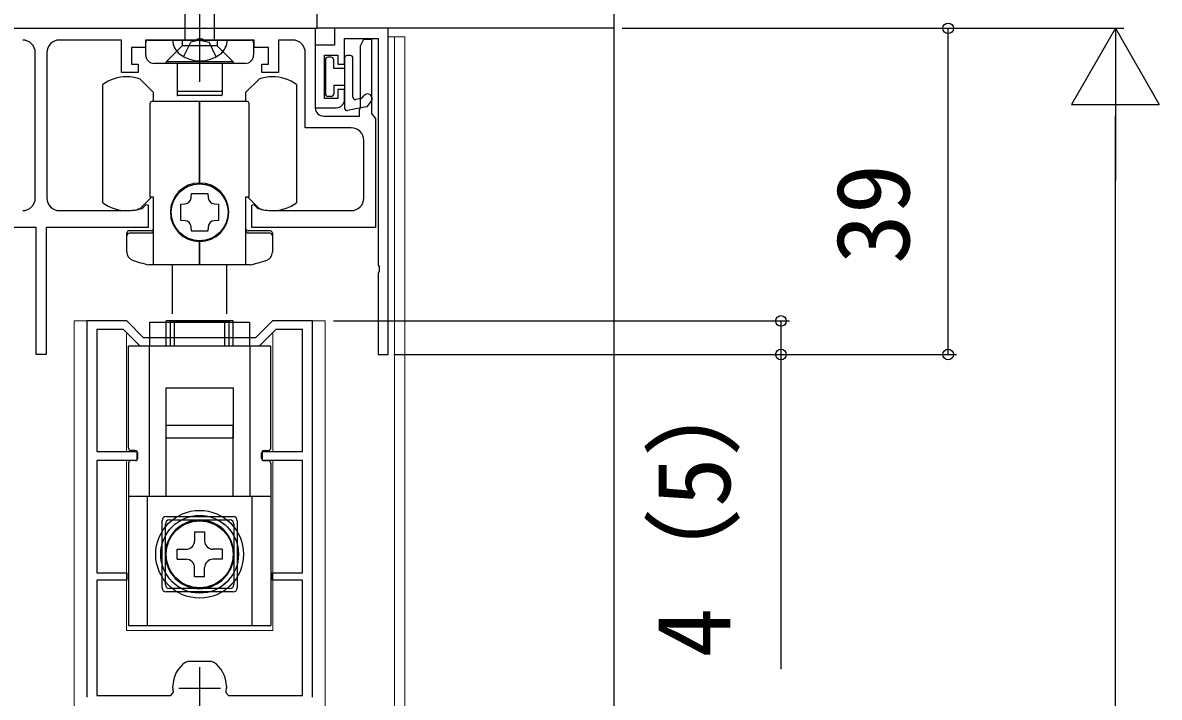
# Model space of a CAD drawing. Units: millimetres, scale not verified. Extents: x -525 to 525, y -783 to 779.
# Drawn here: x -322.7 to -186.8, y 416.3 to 497 of the extents above; entities that cross this region are included whole.
import ezdxf
from ezdxf.enums import TextEntityAlignment as Align

# ---------------------------------------------------------------- set-up
doc = ezdxf.new("R2010")
doc.units = ezdxf.units.MM
doc.header["$LTSCALE"] = 4
for name, color, linetype in [('0-2_YKK_11', 7, 'Continuous'), ('0-4_YKK_13', 4, 'Continuous'), ('0-6_YKK_D', 6, 'Continuous'), ('0-8_YSS_K', 3, 'Continuous')]:
    doc.layers.add(name, color=color, linetype=linetype)
doc.layers.add('0-3_YKK_12', color=2, linetype='Continuous', lineweight=18)
doc.styles.add('ＭＳ ゴシック', font='')
doc.styles.get('ＭＳ ゴシック').set_extended_font_data('MS Gothic')

msp = doc.modelspace()

# ---------------------------------------------------------------- linework, layer by layer
at = {"layer": '0-2_YKK_11'}
for p, q in [((-321.2, 476), (-321.2, 493.4)), ((-319.8, 493.4), (-319.8, 476)), ((-281.9, 476), (-281.9, 482.9)), ((-318.3, 474.5), (-310.15, 474.5)), ((-292.85, 474.5), (-283.4, 474.5)), ((-301.538, 419.901), (-301.538, 414.901)), ((-304.738, 417.401), (-304.738, 417.611)), ((-304.038, 417.401), (-299.038, 417.401)), ((-298.338, 417.611), (-298.338, 417.401))]:
    msp.add_line(p, q, dxfattribs=at)
for points in [[(-391.3, 496.3), (-287.7, 496.3), (-287.7, 486.8)], [(-279, 457.3), (-279, 496.3), (-285.4, 496.3), (-285.4, 494.3), (-287.7, 494.3), (-287.7, 486.8), (-285.2, 486.8)], [(-290.4, 494.9), (-292.1, 494.9), (-292.1, 491), (-294.1, 491), (-294.1, 492), (-293.3, 492), (-293.3, 494), (-295, 494), (-295, 494.9), (-301.042, 494.9), (-301.225, 495.02), (-301.775, 495.02), (-301.958, 494.9), (-308, 494.9), (-308, 494), (-309.7, 494), (-309.7, 492), (-308.9, 492), (-308.9, 491), (-310.9, 491), (-310.9, 494.9), (-318.3, 494.9)], [(-286.7, 485.8), (-282.4, 485.8), (-282.4, 486.5), (-282.29, 486.812), (-282.29, 487.187), (-282.29, 487.812), (-282.29, 488.187), (-282.29, 488.812), (-282.29, 489.187), (-282.29, 489.812), (-282.29, 490.187), (-282.29, 490.812), (-282.29, 491.187), (-282.29, 491.812), (-282.29, 492.187), (-282.29, 492.812), (-282.29, 493.187), (-282.29, 493.812), (-282.29, 494.187), (-281.9, 495), (-281, 495), (-281, 486.096), (-280.75, 485.8), (-280.5, 485.504), (-280.5, 472.5), (-295.3, 472.5), (-295.3, 475.134), (-295.053, 475.236), (-294.655, 474.838), (-294.535, 474.764)], [(-284.2, 487.8), (-284.2, 489), (-285, 489), (-285, 487.9), (-286.6, 487.9), (-286.6, 493.1), (-285, 493.1), (-285, 492), (-284.2, 492), (-284.2, 495.1), (-280.2, 495.1), (-280.2, 467.958), (-280.08, 467.775), (-280.08, 467.225), (-280.2, 467.042), (-280.2, 457.3), (-279, 457.3)], [(-283.4, 484.4), (-288.9, 484.4), (-288.9, 493.4)], [(-308.465, 474.764), (-308.345, 474.838), (-307.947, 475.236), (-307.7, 475.134), (-307.7, 472.5), (-319.9, 472.5), (-319.9, 457.3), (-321.1, 457.3), (-321.1, 472.5), (-333.3, 472.5), (-333.3, 475.134), (-333.053, 475.236), (-332.655, 474.838), (-332.535, 474.764)], [(-288.038, 416.301), (-288.038, 461.301), (-292.838, 461.301), (-294.838, 459.301), (-308.238, 459.301), (-310.238, 461.301), (-315.038, 461.301), (-315.038, 416.301)], [(-294.424, 458.301), (-308.653, 458.301), (-310.653, 460.301), (-313.838, 460.301), (-313.838, 445.701), (-309.038, 445.701), (-309.038, 444.601), (-313.838, 444.601), (-313.838, 431.201), (-310.238, 431.201), (-310.238, 430.301), (-313.838, 430.301), (-313.838, 416.501), (-304.987, 416.501), (-304.691, 416.852)], [(-298.386, 416.852), (-298.09, 416.501), (-289.238, 416.501), (-289.238, 430.301), (-292.838, 430.301), (-292.838, 431.201), (-289.238, 431.201), (-289.238, 444.601), (-294.038, 444.601), (-294.038, 445.701), (-289.238, 445.701), (-289.238, 460.301), (-292.424, 460.301), (-294.424, 458.301)], [(-303.191, 420.516), (-302.912, 420.601), (-301.538, 420.601), (-300.165, 420.601), (-299.886, 420.516)]]:
    msp.add_lwpolyline(points, dxfattribs=at)
for centre, radius, start, end in [((-322.7, 493.4), 1.5, 0.00001, 89.99999), ((-318.3, 493.4), 1.5, 90.00001, 179.99999), ((-290.4, 493.4), 1.5, 0.00001, 89.99999), ((-286.7, 486.8), 1, 180.00001, 269.99999), ((-285.2, 487.8), 1, 270.00001, 359.99999), ((-283.4, 482.9), 1.5, 0.00001, 89.99999), ((-322.7, 476), 1.5, 270.00001, 359.99999), ((-318.3, 476), 1.5, 180.00001, 269.99999), ((-283.4, 476), 1.5, 270.00001, 359.99999), ((-310.15, 480), 5.5, 270, 287.83761), ((-292.85, 480), 5.5, 252.16239, 270), ((-301.238, 417.611), 3.5, 123.90125, 180.00001), ((-301.838, 417.611), 3.5, 359.99999, 56.09875), ((-301.538, 417.401), 3.2, 179.99999, 189.8709), ((-301.538, 417.401), 3.2, 350.1291, 0.00001)]:
    msp.add_arc(centre, radius, start, end, dxfattribs=at)
at = {"layer": '0-3_YKK_12'}
for p, q in [((-279, 495.3), (-277.001, 495.3)), ((-278.241, 495.3), (-278.241, 355.619)), ((-277.001, 495.3), (-277.001, 355.619)), ((-316.538, 461.301), (-310.363, 461.301)), ((-316.538, 355.584), (-316.538, 461.301)), ((-292.788, 461.301), (-286.538, 461.301)), ((-286.538, 461.301), (-286.538, 355.616)), ((-310.29, 445.701), (-310.29, 459.558)), ((-310.288, 445.701), (-310.288, 459.801)), ((-310.288, 445.701), (-310.288, 459.558)), ((-292.79, 445.701), (-292.79, 459.559)), ((-292.788, 445.701), (-292.788, 459.801)), ((-292.788, 445.701), (-292.788, 459.559)), ((-310.29, 424.301), (-310.29, 444.601)), ((-310.288, 424.301), (-310.288, 444.601)), ((-310.288, 424.301), (-310.288, 444.601)), ((-292.79, 424.301), (-292.79, 444.601)), ((-292.788, 424.301), (-292.788, 444.601)), ((-292.788, 424.301), (-292.788, 444.601)), ((-310.288, 424.301), (-292.788, 424.301)), ((-310.288, 424.301), (-292.788, 424.301))]:
    msp.add_line(p, q, dxfattribs=at)
at = {"layer": '0-4_YKK_13'}
for p, q in [((-301.5, 489.9), (-301.5, 537.4)), ((-303.25, 494.9), (-303.25, 530.675)), ((-299.75, 494.9), (-299.75, 530.675)), ((-307.688, 494.9), (-295.388, 494.9)), ((-298.25, 494.9), (-304.75, 494.9)), ((-303.638, 494.9), (-303.638, 494.2)), ((-301.5, 494.9), (-302.592, 494.628)), ((-301.5, 494.9), (-300.408, 494.628)), ((-299.438, 494.9), (-299.438, 494.2)), ((-307.988, 493.1), (-307.988, 494.6)), ((-305.538, 492.3), (-303.638, 494.2)), ((-303.45, 492.908), (-302.592, 494.628)), ((-299.55, 492.908), (-300.408, 494.628)), ((-295.088, 494.6), (-295.088, 493.1)), ((-305.538, 492.3), (-305.538, 492.1)), ((-297.538, 492.3), (-305.538, 492.3)), ((-297.538, 492.3), (-297.538, 492.1)), ((-286.5, 492.55), (-286.5, 488.45)), ((-285.8, 492.85), (-286.2, 492.85)), ((-284.2, 492.75), (-284.2, 486.75)), ((-283.5, 493.05), (-283.9, 493.05)), ((-283.2, 488.085), (-283.2, 492.75)), ((-296.088, 492.1), (-306.988, 492.1)), ((-304.238, 492.1), (-304.238, 488.85)), ((-298.838, 492.1), (-298.838, 488.85)), ((-313.138, 475.427), (-313.138, 489.573)), ((-289.938, 489.573), (-289.938, 475.427)), ((-285.5, 489.5), (-284.2, 489.5)), ((-285.5, 489.5), (-285.5, 488.45)), ((-304.238, 488.85), (-304.238, 488.35)), ((-298.938, 488.75), (-304.138, 488.75)), ((-298.938, 488.25), (-304.138, 488.25)), ((-298.838, 488.85), (-298.838, 488.35)), ((-285.8, 488.15), (-286.2, 488.15)), ((-282.049, 488.029), (-281.881, 488.241)), ((-307.438, 476.1), (-307.438, 487.35)), ((-295.638, 487.35), (-295.638, 476.1)), ((-281.606, 486.928), (-283.838, 486.456)), ((-282.222, 487.922), (-282.838, 487.792)), ((-281.433, 487.035), (-281.019, 487.559)), ((-308.638, 474.763), (-307.301, 476.1)), ((-307.038, 476.1), (-307.438, 476.1)), ((-307.038, 468), (-307.038, 476.1)), ((-302.547, 476.046), (-302.508, 476.55)), ((-302.508, 476.55), (-300.568, 476.55)), ((-300.568, 476.55), (-300.53, 476.046)), ((-296.038, 476.1), (-296.038, 468)), ((-295.638, 476.1), (-296.038, 476.1)), ((-295.776, 476.1), (-294.438, 474.763)), ((-303.788, 475.27), (-303.284, 475.308)), ((-303.788, 473.33), (-303.788, 475.27)), ((-299.793, 475.308), (-299.288, 475.27)), ((-299.288, 475.27), (-299.288, 473.33)), ((-303.284, 473.292), (-303.788, 473.33)), ((-299.288, 473.33), (-299.793, 473.292)), ((-310.238, 469.519), (-310.238, 471.8)), ((-307.338, 472.1), (-309.938, 472.1)), ((-307.338, 471.8), (-309.938, 471.8)), ((-302.508, 472.05), (-302.547, 472.555)), ((-300.568, 472.05), (-302.508, 472.05)), ((-300.53, 472.555), (-300.568, 472.05)), ((-293.138, 472.1), (-295.738, 472.1)), ((-293.138, 471.8), (-295.738, 471.8)), ((-292.838, 471.8), (-292.838, 469.519)), ((-301.538, 468), (-301.538, 470.8)), ((-301.538, 470.8), (-301.538, 468)), ((-301.538, 468), (-307.616, 468)), ((-304.788, 462.166), (-304.788, 468)), ((-295.461, 468), (-301.538, 468)), ((-298.288, 462.166), (-298.288, 468)), ((-307.488, 458.3), (-307.488, 461.166)), ((-307.488, 458.3), (-307.488, 461.166)), ((-305.541, 458.301), (-305.541, 461.301)), ((-297.541, 461.301), (-305.541, 461.301)), ((-305.539, 458.301), (-305.539, 461.301)), ((-297.539, 461.301), (-305.539, 461.301)), ((-305.539, 458.301), (-305.539, 461.301)), ((-297.539, 461.301), (-305.539, 461.301)), ((-304.538, 458.3), (-304.538, 461.3)), ((-304.538, 458.3), (-304.538, 461.3)), ((-297.541, 458.301), (-297.541, 461.301)), ((-297.539, 458.301), (-297.539, 461.301)), ((-297.539, 458.301), (-297.539, 461.301)), ((-310.041, 446.101), (-310.041, 458.301)), ((-293.041, 458.301), (-310.041, 458.301)), ((-310.039, 446.101), (-310.039, 458.301)), ((-293.039, 458.301), (-310.039, 458.301)), ((-310.039, 446.101), (-310.039, 458.301)), ((-293.039, 458.301), (-310.039, 458.301)), ((-310.038, 446.1), (-310.038, 458.3)), ((-310.038, 446.1), (-310.038, 458.3)), ((-307.541, 440.301), (-307.541, 458.301)), ((-307.541, 456.301), (-307.541, 458.301)), ((-307.539, 440.301), (-307.539, 458.301)), ((-307.539, 456.301), (-307.539, 458.301)), ((-307.539, 440.301), (-307.539, 458.301)), ((-307.539, 456.301), (-307.539, 458.301)), ((-307.538, 440.3), (-307.538, 458.3)), ((-307.538, 440.3), (-307.538, 458.3)), ((-295.541, 458.301), (-295.541, 440.301)), ((-295.539, 458.301), (-295.539, 440.301)), ((-295.539, 458.301), (-295.539, 440.301)), ((-295.538, 458.3), (-295.538, 440.3)), ((-295.538, 458.3), (-295.538, 440.3)), ((-293.041, 446.101), (-293.041, 458.301)), ((-293.039, 446.101), (-293.039, 458.301)), ((-293.039, 446.101), (-293.039, 458.301)), ((-293.038, 446.1), (-293.038, 458.3)), ((-293.038, 446.1), (-293.038, 458.3)), ((-305.541, 453.301), (-297.541, 453.301)), ((-305.541, 447.301), (-305.541, 453.301)), ((-305.539, 453.301), (-297.539, 453.301)), ((-305.539, 447.301), (-305.539, 453.301)), ((-305.539, 453.301), (-297.539, 453.301)), ((-305.539, 447.301), (-305.539, 453.301)), ((-297.541, 453.301), (-297.541, 447.301)), ((-297.539, 453.301), (-297.539, 447.301)), ((-297.539, 453.301), (-297.539, 447.301)), ((-297.539, 448.801), (-305.539, 448.801)), ((-305.539, 440.351), (-305.539, 448.801)), ((-297.538, 448.8), (-305.538, 448.8)), ((-305.538, 440.35), (-305.538, 448.8)), ((-297.538, 448.8), (-305.538, 448.8)), ((-305.538, 440.35), (-305.538, 448.8)), ((-297.539, 440.351), (-297.539, 448.801)), ((-297.538, 440.35), (-297.538, 448.8)), ((-297.538, 440.35), (-297.538, 448.8)), ((-304.541, 447.301), (-305.541, 447.301)), ((-304.539, 447.301), (-305.539, 447.301)), ((-304.539, 447.301), (-305.539, 447.301)), ((-298.541, 447.301), (-304.541, 447.301)), ((-298.539, 447.301), (-304.539, 447.301)), ((-298.539, 447.301), (-304.539, 447.301)), ((-297.541, 447.301), (-298.541, 447.301)), ((-297.539, 447.301), (-298.539, 447.301)), ((-297.539, 447.301), (-298.539, 447.301)), ((-309.241, 444.601), (-309.741, 444.601)), ((-309.239, 444.601), (-309.739, 444.601)), ((-309.239, 444.601), (-309.739, 444.601)), ((-309.238, 445.8), (-309.738, 445.8)), ((-309.238, 445.8), (-309.738, 445.8)), ((-308.941, 444.901), (-308.941, 445.501)), ((-308.939, 444.901), (-308.939, 445.501)), ((-308.939, 444.901), (-308.939, 445.501)), ((-308.938, 444.9), (-308.938, 445.5)), ((-308.938, 444.9), (-308.938, 445.5)), ((-294.141, 444.901), (-294.141, 445.501)), ((-294.139, 444.901), (-294.139, 445.501)), ((-294.139, 444.901), (-294.139, 445.501)), ((-294.138, 444.9), (-294.138, 445.5)), ((-294.138, 444.9), (-294.138, 445.5)), ((-293.841, 444.601), (-293.341, 444.601)), ((-293.839, 444.601), (-293.339, 444.601)), ((-293.839, 444.601), (-293.339, 444.601)), ((-293.838, 445.8), (-293.338, 445.8)), ((-293.838, 445.8), (-293.338, 445.8)), ((-310.041, 444.301), (-310.041, 424.901)), ((-310.039, 444.301), (-310.039, 424.901)), ((-310.039, 444.301), (-310.039, 424.901)), ((-293.041, 444.301), (-293.041, 424.901)), ((-293.039, 444.301), (-293.039, 424.901)), ((-293.039, 444.301), (-293.039, 424.901)), ((-302.891, 440.301), (-310.041, 440.301)), ((-302.889, 440.301), (-310.039, 440.301)), ((-302.889, 440.301), (-310.039, 440.301)), ((-293.038, 440.3), (-310.038, 440.3)), ((-293.038, 440.3), (-310.038, 440.3)), ((-307.791, 424.901), (-307.791, 440.301)), ((-307.789, 424.901), (-307.789, 440.301)), ((-307.789, 424.901), (-307.789, 440.301)), ((-307.788, 424.9), (-307.788, 440.3)), ((-307.788, 424.9), (-307.788, 440.3)), ((-302.891, 440.272), (-302.891, 440.301)), ((-300.191, 440.301), (-302.891, 440.301)), ((-302.889, 440.272), (-302.889, 440.301)), ((-300.189, 440.301), (-302.889, 440.301)), ((-302.889, 440.272), (-302.889, 440.301)), ((-300.189, 440.301), (-302.889, 440.301)), ((-300.191, 440.272), (-300.191, 440.301)), ((-293.041, 440.301), (-300.191, 440.301)), ((-300.189, 440.272), (-300.189, 440.301)), ((-293.039, 440.301), (-300.189, 440.301)), ((-300.189, 440.272), (-300.189, 440.301)), ((-293.039, 440.301), (-300.189, 440.301)), ((-295.291, 440.301), (-295.291, 424.901)), ((-295.289, 440.301), (-295.289, 424.901)), ((-295.289, 440.301), (-295.289, 424.901)), ((-295.288, 440.3), (-295.288, 424.9)), ((-295.288, 440.3), (-295.288, 424.9)), ((-305.538, 437.9), (-297.538, 437.9)), ((-305.538, 437.9), (-297.538, 437.9)), ((-306.038, 429.4), (-306.038, 437.4)), ((-306.038, 429.4), (-306.038, 437.4)), ((-305.641, 429.801), (-305.641, 437.001)), ((-305.639, 429.801), (-305.639, 437.001)), ((-305.639, 429.801), (-305.639, 437.001)), ((-305.141, 437.501), (-297.941, 437.501)), ((-305.139, 437.501), (-297.939, 437.501)), ((-305.139, 437.501), (-297.939, 437.501)), ((-297.441, 437.001), (-297.441, 429.801)), ((-297.439, 437.001), (-297.439, 429.801)), ((-297.439, 437.001), (-297.439, 429.801)), ((-297.038, 437.4), (-297.038, 429.4)), ((-297.038, 437.4), (-297.038, 429.4)), ((-302.141, 436.101), (-302.141, 435.001)), ((-302.141, 436.101), (-300.941, 436.101)), ((-302.139, 436.101), (-302.139, 435.001)), ((-302.139, 436.101), (-300.939, 436.101)), ((-302.138, 436.1), (-302.138, 435)), ((-302.138, 436.1), (-300.938, 436.1)), ((-302.138, 436.1), (-302.138, 435)), ((-302.138, 436.1), (-300.938, 436.1)), ((-300.941, 436.101), (-300.941, 435.001)), ((-300.939, 436.101), (-300.939, 435.001)), ((-300.938, 436.1), (-300.938, 435)), ((-300.938, 436.1), (-300.938, 435)), ((-304.238, 434), (-303.138, 434)), ((-304.238, 432.8), (-304.238, 434)), ((-304.238, 434), (-303.138, 434)), ((-304.238, 432.8), (-304.238, 434)), ((-298.841, 434.001), (-299.941, 434.001)), ((-298.839, 434.001), (-299.939, 434.001)), ((-298.838, 434), (-299.938, 434)), ((-298.838, 434), (-299.938, 434)), ((-298.841, 434.001), (-298.841, 432.801)), ((-298.839, 434.001), (-298.839, 432.801)), ((-298.838, 434), (-298.838, 432.8)), ((-298.838, 434), (-298.838, 432.8)), ((-304.241, 432.801), (-303.141, 432.801)), ((-304.239, 432.801), (-303.139, 432.801)), ((-304.238, 432.8), (-303.138, 432.8)), ((-304.238, 432.8), (-303.138, 432.8)), ((-298.841, 432.801), (-299.941, 432.801)), ((-298.839, 432.801), (-299.939, 432.801)), ((-298.838, 432.8), (-299.938, 432.8)), ((-298.838, 432.8), (-299.938, 432.8)), ((-302.141, 430.701), (-302.141, 431.801)), ((-302.139, 430.701), (-302.139, 431.801)), ((-302.138, 430.7), (-302.138, 431.8)), ((-302.138, 430.7), (-302.138, 431.8)), ((-300.941, 430.701), (-300.941, 431.801)), ((-300.939, 430.701), (-300.939, 431.801)), ((-300.938, 430.7), (-300.938, 431.8)), ((-300.938, 430.7), (-300.938, 431.8)), ((-300.941, 430.701), (-302.141, 430.701)), ((-300.939, 430.701), (-302.139, 430.701)), ((-300.938, 430.7), (-302.138, 430.7)), ((-300.938, 430.7), (-302.138, 430.7)), ((-297.538, 428.9), (-305.538, 428.9)), ((-297.538, 428.9), (-305.538, 428.9)), ((-297.941, 429.301), (-305.141, 429.301)), ((-297.939, 429.301), (-305.139, 429.301)), ((-297.939, 429.301), (-305.139, 429.301)), ((-310.041, 424.901), (-293.041, 424.901)), ((-310.039, 424.901), (-293.039, 424.901)), ((-310.039, 424.901), (-293.039, 424.901))]:
    msp.add_line(p, q, dxfattribs=at)
for points in [[(-297.538, 492.3), (-299.438, 494.2), (-303.638, 494.2)], [(-284.2, 491.5), (-285.5, 491.5), (-285.5, 492.55)], [(-307.038, 487.55), (-307.038, 488.637), (-308.638, 490.237)], [(-294.438, 490.237), (-296.038, 488.637), (-296.038, 487.55)], [(-301.538, 477.8), (-301.538, 487.55), (-307.238, 487.55)], [(-295.838, 487.55), (-301.538, 487.55), (-301.538, 477.8)], [(-307.488, 461.166), (-295.588, 461.166), (-295.588, 458.3)], [(-307.488, 461.166), (-295.588, 461.166), (-295.588, 458.3)], [(-305.039, 458.301), (-305.039, 461.301), (-298.039, 461.301), (-298.039, 458.301)], [(-298.538, 458.3), (-298.538, 461.3), (-304.538, 461.3)], [(-298.538, 458.3), (-298.538, 461.3), (-304.538, 461.3)], [(-304.241, 432.801), (-304.241, 434.001), (-303.141, 434.001)], [(-304.239, 432.801), (-304.239, 434.001), (-303.139, 434.001)]]:
    msp.add_lwpolyline(points, dxfattribs=at)
for centre, radius in [((-301.538, 474.3), 3.4), ((-301.541, 433.401), 5.25), ((-301.539, 433.401), 5.25), ((-301.539, 433.401), 5.25), ((-301.541, 433.401), 4.646), ((-301.539, 433.401), 4.646), ((-301.539, 433.401), 4.646), ((-301.538, 433.4), 4.05), ((-301.538, 433.4), 4.05), ((-301.541, 433.401), 4), ((-301.539, 433.401), 4), ((-301.538, 433.4), 4), ((-301.538, 433.4), 4)]:
    msp.add_circle(centre, radius, dxfattribs=at)
for centre, radius, start, end in [((-307.688, 494.6), 0.3, 90, 180), ((-302.65, 494.888), 2.1, 179.66112, 232.75083), ((-300.35, 494.888), 2.1, 307.24917, 0.33888), ((-295.388, 494.6), 0.3, 0, 90), ((-306.988, 493.1), 1, 180, 270), ((-301.5, 496.4), 4, 232.75083, 307.24917), ((-296.088, 493.1), 1, 270, 0), ((-286.2, 492.55), 0.3, 90, 180), ((-285.8, 492.55), 0.3, 0, 90), ((-283.9, 492.75), 0.3, 90, 180), ((-283.5, 492.75), 0.3, 0, 90), ((-310.238, 485.5), 5, 90, 125.45054), ((-310.238, 485.5), 5, 71.33708, 90), ((-292.838, 485.5), 5, 90, 108.66292), ((-292.838, 485.5), 5, 54.54946, 90), ((-304.138, 488.85), 0.1, 180, 270), ((-304.138, 488.35), 0.1, 180, 270), ((-298.938, 488.85), 0.1, 270, 360), ((-298.938, 488.35), 0.1, 270, 0), ((-286.2, 488.45), 0.3, 180, 270), ((-285.8, 488.45), 0.3, 270, 0), ((-282.9, 488.085), 0.3, 180, 281.91946), ((-281.45, 487.9), 0.55, 321.66688, 141.66688), ((-307.238, 487.35), 0.2, 90, 180), ((-295.838, 487.35), 0.2, 0, 90), ((-283.9, 486.75), 0.3, 180, 281.91946), ((-282.284, 488.215), 0.3, 281.91946, 321.66688), ((-281.668, 487.221), 0.3, 281.91946, 321.66688), ((-301.538, 474.3), 3.5, 90, 270), ((-301.538, 474.3), 3.5, 270, 90), ((-303.344, 476.106), 0.8, 274.33284, 355.66716), ((-299.733, 476.106), 0.8, 184.33284, 265.66716), ((-310.238, 479.5), 5, 234.54946, 270), ((-310.238, 479.5), 5, 270, 288.66292), ((-292.838, 479.5), 5, 251.33708, 270), ((-292.838, 479.5), 5, 270, 305.45054), ((-303.344, 472.494), 0.8, 4.33284, 85.66716), ((-299.733, 472.494), 0.8, 94.33284, 175.66716), ((-309.938, 471.8), 0.3, 90, 180), ((-309.938, 471.5), 0.3, 90, 180), ((-307.338, 472.4), 0.3, 270, 0), ((-307.338, 472.1), 0.3, 270, 0), ((-295.738, 472.4), 0.3, 180, 270), ((-295.738, 472.1), 0.3, 180, 270), ((-293.138, 471.8), 0.3, 0, 90), ((-293.138, 471.5), 0.3, 0, 90), ((-309.238, 469.519), 1, 180, 251.28667), ((-293.838, 469.519), 1, 288.71333, 0), ((-301.538, 492.25), 25, 251.28667, 255.93013), ((-301.538, 492.25), 25, 284.06987, 288.71333), ((-309.738, 446.1), 0.3, 180, 270), ((-309.738, 446.1), 0.3, 180, 270), ((-293.338, 446.1), 0.3, 270, 0), ((-293.338, 446.1), 0.3, 270, 0), ((-309.741, 444.301), 0.3, 90, 180), ((-309.739, 444.301), 0.3, 90, 180), ((-309.739, 444.301), 0.3, 90, 180), ((-309.241, 444.901), 0.3, 270, 0), ((-309.239, 444.901), 0.3, 270, 0), ((-309.239, 444.901), 0.3, 270, 0), ((-309.238, 445.5), 0.3, 0, 90), ((-309.238, 445.5), 0.3, 0, 90), ((-293.841, 444.901), 0.3, 180, 270), ((-293.839, 444.901), 0.3, 180, 270), ((-293.839, 444.901), 0.3, 180, 270), ((-293.838, 445.5), 0.3, 90, 180), ((-293.838, 445.5), 0.3, 90, 180), ((-293.341, 444.301), 0.3, 0, 90), ((-293.339, 444.301), 0.3, 0, 90), ((-293.339, 444.301), 0.3, 0, 90), ((-305.538, 437.4), 0.5, 90, 180), ((-305.538, 437.4), 0.5, 90, 180), ((-297.538, 437.4), 0.5, 0, 90), ((-297.538, 437.4), 0.5, 0, 90), ((-305.141, 437.001), 0.5, 90, 180), ((-301.541, 433.401), 4.1, 109.22437, 70.77563), ((-305.139, 437.001), 0.5, 90, 180), ((-305.139, 437.001), 0.5, 90, 180), ((-301.539, 433.401), 4.1, 109.22437, 70.77563), ((-301.539, 433.401), 4.1, 109.22437, 70.77563), ((-301.541, 433.401), 4.1, 70.77563, 109.22437), ((-301.539, 433.401), 4.1, 70.77563, 109.22437), ((-301.539, 433.401), 4.1, 70.77563, 109.22437), ((-297.941, 437.001), 0.5, 0, 90), ((-297.939, 437.001), 0.5, 0, 90), ((-297.939, 437.001), 0.5, 0, 90), ((-303.141, 435.001), 1, 270, 0), ((-303.139, 435.001), 1, 270, 0), ((-303.138, 435), 1, 270, 0), ((-303.138, 435), 1, 270, 0), ((-299.941, 435.001), 1, 180, 270), ((-299.939, 435.001), 1, 180, 270), ((-299.938, 435), 1, 180, 270), ((-299.938, 435), 1, 180, 270), ((-303.141, 431.801), 1, 0, 90), ((-303.139, 431.801), 1, 0, 90), ((-303.138, 431.8), 1, 0, 90), ((-303.138, 431.8), 1, 0, 90), ((-299.941, 431.801), 1, 90, 180), ((-299.939, 431.801), 1, 90, 180), ((-299.938, 431.8), 1, 90, 180), ((-299.938, 431.8), 1, 90, 180), ((-305.141, 429.801), 0.5, 180, 270), ((-305.139, 429.801), 0.5, 180, 270), ((-305.139, 429.801), 0.5, 180, 270), ((-297.941, 429.801), 0.5, 270, 0), ((-297.939, 429.801), 0.5, 270, 0), ((-297.939, 429.801), 0.5, 270, 0), ((-305.538, 429.4), 0.5, 180, 270), ((-305.538, 429.4), 0.5, 180, 270), ((-297.538, 429.4), 0.5, 270, 360), ((-297.538, 429.4), 0.5, 270, 360)]:
    msp.add_arc(centre, radius, start, end, dxfattribs=at)
at = {"layer": '0-6_YKK_D'}
for p, q in [((-251, 496.3), (-191, 496.3)), ((-251, 496.3), (-211, 496.3)), ((-212, 457.3), (-212, 496.3)), ((-192, 496.3), (-197.25, 487.207)), ((-192, 496.3), (-186.75, 487.207)), ((-192, 496.3), (-192, 478.113)), ((-197.25, 487.207), (-186.75, 487.207)), ((-192, 206.8), (-192, 485.8)), ((-285.538, 461.301), (-231, 461.301)), ((-278.3, 457.3), (-211, 457.3)), ((-278.3, 457.3), (-231, 457.3))]:
    msp.add_line(p, q, dxfattribs=at)
msp.add_lwpolyline([(-232, 461.301), (-232, 457.3), (-232, 419.659)], dxfattribs=at)
for centre in [(-212, 496.3), (-232, 461.301), (-232, 457.3), (-212, 457.3)]:
    msp.add_circle(centre, 0.637, dxfattribs=at)
at = {"layer": '0-8_YSS_K'}
for p, q in [((-252, 548.8), (-252, 496.3)), ((-287.5, 496.3), (-287.5, 508.8)), ((-391.5, 496.3), (-287.5, 496.3)), ((-252, 496.3), (-287.5, 496.3)), ((-252, 496.3), (-252, 355.628))]:
    msp.add_line(p, q, dxfattribs=at)

# ---------------------------------------------------------------- texts
at = {"layer": '0-6_YKK_D', "style": 'ＭＳ ゴシック'}
for s, p in [('39', (-214, 468.107)), ('4（5）', (-235.432, 421.045))]:
    msp.add_text(s, height=8.798, rotation=90, dxfattribs=at).set_placement(p, align=Align.BOTTOM_LEFT)

doc.saveas('drawing.dxf')
